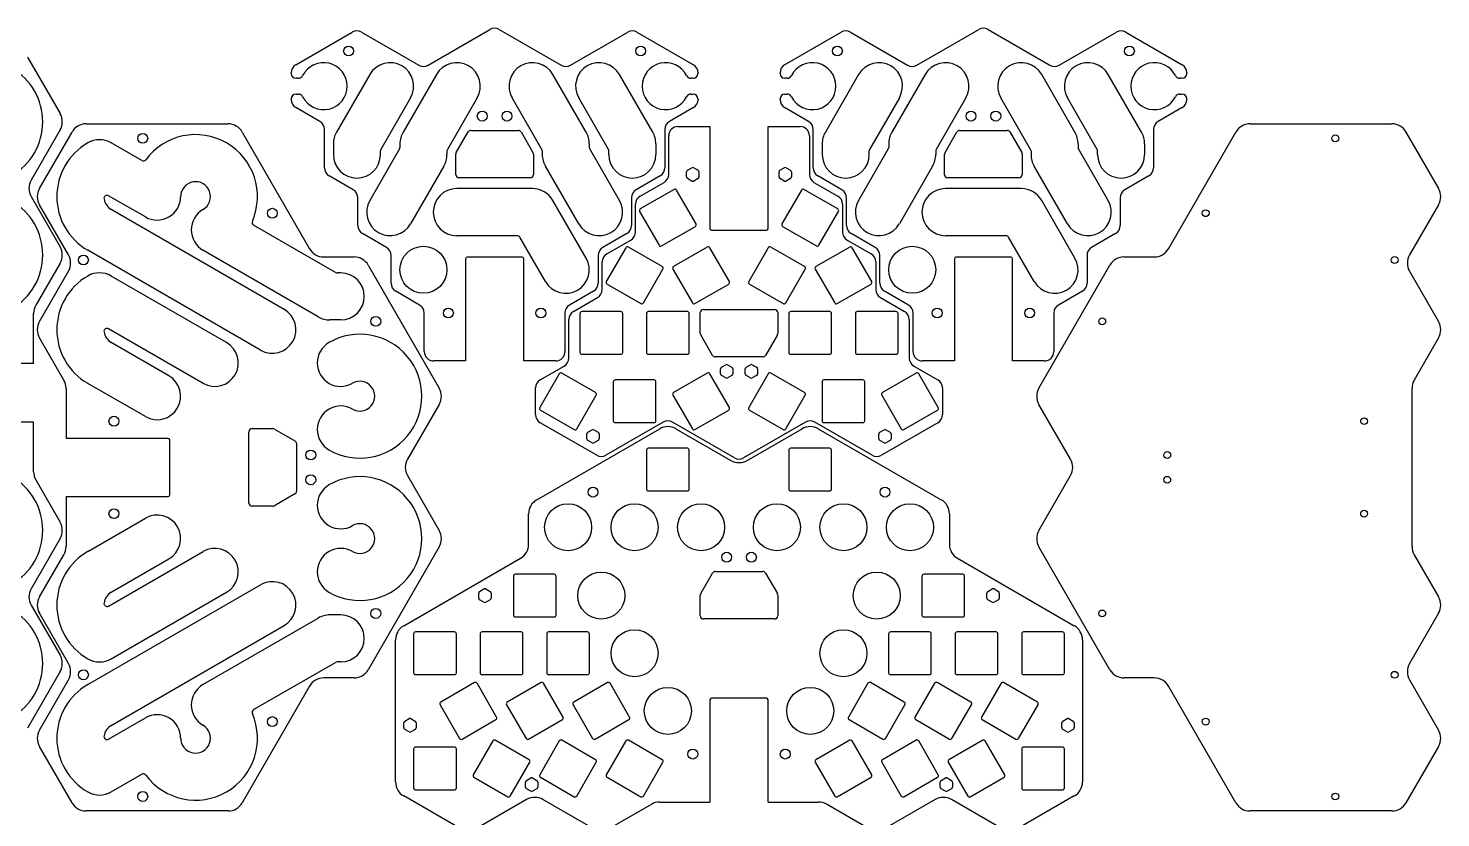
# Model space of a CAD drawing. Header units: millimetres. Extents: x 1 to 900, y -517 to 0.
# Drawn here: x 443.4 to 899.9, y -255.6 to -0.5 of the extents above; entities that cross this region are included whole.
import ezdxf

# ---------------------------------------------------------------- set-up
doc = ezdxf.new("R2010")
doc.units = ezdxf.units.MM

msp = doc.modelspace()

# ---------------------------------------------------------------- linework, layer by layer
for p, q in [((529.86, -12.27), (548.09, -1.74)), ((551.09, -1.74), (569.59, -12.43)), ((572.59, -12.43), (592.59, -0.88)), ((595.59, -0.88), (615.59, -12.43)), ((618.59, -12.43), (637.09, -1.74)), ((640.09, -1.74), (658.32, -12.27)), ((687.82, -12.27), (706.05, -1.74)), ((709.05, -1.74), (727.55, -12.43)), ((730.55, -12.43), (750.55, -0.88)), ((753.55, -0.88), (773.55, -12.43)), ((776.55, -12.43), (795.05, -1.74)), ((798.05, -1.74), (816.28, -12.27)), ((443.15, -9.84), (453.67, -28.07)), ((528.36, -15.08), (528.36, -14.87)), ((530.64, -16.65), (529.93, -16.65)), ((553.76, -15.38), (543.01, -34.01)), ((575.26, -15.38), (564.51, -34.01)), ((623.67, -34.01), (612.92, -15.38)), ((645.17, -34.01), (634.42, -15.38)), ((658.24, -16.65), (657.54, -16.65)), ((659.82, -14.87), (659.82, -15.08)), ((686.32, -15.08), (686.32, -14.87)), ((688.6, -16.65), (687.89, -16.65)), ((711.72, -15.38), (700.97, -34.01)), ((733.22, -15.38), (722.47, -34.01)), ((781.63, -34.01), (770.88, -15.38)), ((803.13, -34.01), (792.38, -15.38)), ((816.2, -16.65), (815.5, -16.65)), ((817.78, -14.87), (817.78, -15.08)), ((529.93, -21.72), (530.64, -21.72)), ((657.54, -21.72), (658.24, -21.72)), ((687.89, -21.72), (688.6, -21.72)), ((815.5, -21.72), (816.2, -21.72)), ((528.36, -23.51), (528.36, -23.3)), ((537.61, -30.58), (529.86, -26.1)), ((566.92, -22.98), (557.32, -39.61)), ((588.42, -22.98), (578.82, -39.61)), ((609.36, -39.61), (599.76, -22.98)), ((630.86, -39.61), (621.26, -22.98)), ((658.32, -26.1), (650.57, -30.58)), ((659.82, -23.3), (659.82, -23.51)), ((686.32, -23.51), (686.32, -23.3)), ((695.57, -30.58), (687.82, -26.1)), ((724.88, -22.98), (715.28, -39.61)), ((746.38, -22.98), (736.78, -39.61)), ((767.32, -39.61), (757.72, -22.98)), ((788.82, -39.61), (779.22, -22.98)), ((816.28, -26.1), (808.53, -30.58)), ((817.78, -23.3), (817.78, -23.51)), ((462.08, -31.36), (507.96, -31.36)), ((838.18, -31.36), (884.06, -31.36)), ((453.67, -33.34), (444.3, -49.57)), ((446.99, -52.23), (457.52, -34)), ((512.53, -34), (534.31, -71.73)), ((539.11, -45.59), (539.11, -33.18)), ((581.7, -40.62), (585.53, -33.99)), ((586.4, -33.49), (601.78, -33.49)), ((602.65, -33.99), (606.48, -40.62)), ((649.07, -33.18), (649.07, -45.59)), ((650.34, -47.68), (650.34, -35.22)), ((653.34, -32.22), (663.68, -32.22)), ((663.68, -32.22), (663.68, -65.24)), ((682.46, -32.22), (692.8, -32.22)), ((682.46, -65.24), (682.46, -32.22)), ((695.8, -35.22), (695.8, -47.68)), ((697.07, -45.59), (697.07, -33.18)), ((739.66, -40.62), (743.49, -33.99)), ((744.36, -33.49), (759.74, -33.49)), ((760.61, -33.99), (764.44, -40.62)), ((807.03, -33.18), (807.03, -45.59)), ((811.83, -71.73), (833.61, -34)), ((888.62, -34), (899.14, -52.23)), ((462.6, -37.53), (462.6, -37.53)), ((480.05, -43.22), (470.2, -37.53)), ((541.99, -37.8), (541.99, -41.28)), ((563.36, -39.47), (553.76, -56.1)), ((557.19, -41.28), (557.19, -40.11)), ((563.49, -37.8), (563.49, -38.97)), ((578.69, -40.11), (578.69, -41.28)), ((609.49, -40.11), (609.49, -41.28)), ((624.69, -37.8), (624.69, -38.97)), ((634.42, -56.1), (624.82, -39.47)), ((630.99, -41.28), (630.99, -40.11)), ((646.19, -37.8), (646.19, -41.28)), ((699.95, -37.8), (699.95, -41.28)), ((721.32, -39.47), (711.72, -56.1)), ((715.15, -41.28), (715.15, -40.11)), ((721.45, -37.8), (721.45, -38.97)), ((736.65, -40.11), (736.65, -41.28)), ((767.45, -40.11), (767.45, -41.28)), ((782.65, -37.8), (782.65, -38.97)), ((792.38, -56.1), (782.78, -39.47)), ((788.95, -41.28), (788.95, -40.11)), ((804.15, -37.8), (804.15, -41.28)), ((577.67, -45.07), (566.92, -63.7)), ((581.57, -47.82), (581.57, -41.12)), ((606.61, -41.12), (606.61, -47.82)), ((621.26, -63.7), (610.51, -45.07)), ((656.43, -46.38), (657.83, -45.57)), ((658.43, -45.57), (659.83, -46.38)), ((686.31, -46.38), (687.71, -45.57)), ((688.31, -45.57), (689.71, -46.38)), ((735.63, -45.07), (724.88, -63.7)), ((739.53, -47.82), (739.53, -41.12)), ((764.57, -41.12), (764.57, -47.82)), ((779.22, -63.7), (768.47, -45.07)), ((548.36, -52.66), (540.61, -48.19)), ((605.61, -48.82), (582.57, -48.82)), ((647.57, -48.19), (639.82, -52.66)), ((656.13, -48.51), (656.13, -46.9)), ((657.83, -49.84), (656.43, -49.03)), ((659.83, -49.03), (658.43, -49.84)), ((660.13, -46.9), (660.13, -48.51)), ((686.01, -48.51), (686.01, -46.9)), ((687.71, -49.84), (686.31, -49.03)), ((689.71, -49.03), (688.31, -49.84)), ((690.01, -46.9), (690.01, -48.51)), ((706.32, -52.66), (698.57, -48.19)), ((763.57, -48.82), (740.53, -48.82)), ((805.53, -48.19), (797.78, -52.66)), ((481.23, -61.45), (469.34, -54.59)), ((606.34, -52.29), (581.83, -52.29)), ((606.34, -52.29), (606.34, -52.29)), ((641.09, -54.75), (648.84, -50.28)), ((652.08, -52.54), (641.16, -58.84)), ((659.2, -63.68), (652.9, -52.76)), ((693.24, -52.76), (686.94, -63.68)), ((704.98, -58.84), (694.06, -52.54)), ((697.3, -50.28), (705.05, -54.75)), ((764.3, -52.29), (739.79, -52.29)), ((764.3, -52.29), (764.3, -52.29)), ((444.3, -54.84), (453.67, -71.07)), ((456.37, -73.73), (446.99, -57.5)), ((526.07, -91.29), (470.2, -59.03)), ((549.86, -64.21), (549.86, -55.26)), ((623.67, -74.72), (612.92, -56.09)), ((638.32, -55.26), (638.32, -64.21)), ((639.59, -66.3), (639.59, -57.35)), ((706.55, -57.35), (706.55, -66.3)), ((707.82, -64.21), (707.82, -55.26)), ((781.63, -74.72), (770.88, -56.09)), ((796.28, -55.26), (796.28, -64.21)), ((899.14, -57.5), (889.77, -73.73)), ((640.94, -59.66), (647.24, -70.58)), ((698.9, -70.58), (705.2, -59.66)), ((542.69, -79.38), (516.21, -64.1)), ((559.11, -71.28), (551.36, -66.81)), ((601.37, -67.49), (581.83, -67.49)), ((610.51, -82.32), (602.24, -67.99)), ((636.82, -66.81), (629.07, -71.28)), ((648.06, -70.79), (658.98, -64.49)), ((664.18, -65.74), (681.96, -65.74)), ((687.16, -64.49), (698.08, -70.79)), ((717.07, -71.28), (709.32, -66.81)), ((759.33, -67.49), (739.79, -67.49)), ((768.47, -82.32), (760.2, -67.99)), ((794.78, -66.81), (787.03, -71.28)), ((462.6, -72.2), (462.6, -72.2)), ((518.47, -104.45), (462.6, -72.2)), ((537.09, -93.7), (499.84, -72.19)), ((636.49, -71.38), (630.19, -82.3)), ((630.34, -73.37), (638.09, -68.9)), ((648.23, -77.46), (637.31, -71.16)), ((662.83, -71.16), (651.91, -77.46)), ((669.95, -82.3), (663.65, -71.38)), ((682.49, -71.38), (676.19, -82.3)), ((694.23, -77.46), (683.31, -71.16)), ((708.83, -71.16), (697.91, -77.46)), ((708.05, -68.9), (715.8, -73.37)), ((715.95, -82.3), (709.65, -71.38)), ((453.67, -76.34), (445.79, -89.98)), ((538.87, -74.36), (548.67, -74.36)), ((553.23, -77), (576.17, -116.73)), ((560.61, -82.83), (560.61, -73.88)), ((584.7, -74.94), (584.7, -107.96)), ((602.98, -74.44), (585.2, -74.44)), ((603.48, -107.96), (603.48, -74.94)), ((627.57, -73.88), (627.57, -82.83)), ((628.84, -84.92), (628.84, -75.97)), ((717.3, -75.97), (717.3, -84.92)), ((718.57, -82.83), (718.57, -73.88)), ((742.66, -74.94), (742.66, -107.96)), ((760.94, -74.44), (743.16, -74.44)), ((761.44, -107.96), (761.44, -74.94)), ((769.97, -116.73), (792.91, -77)), ((785.53, -73.88), (785.53, -82.83)), ((797.47, -74.36), (807.27, -74.36)), ((446.99, -95.23), (456.37, -79)), ((462.6, -80.53), (462.6, -80.53)), ((507.45, -102.04), (470.2, -80.53)), ((544.35, -79.51), (543.19, -79.51)), ((642.15, -89.2), (648.45, -78.28)), ((651.69, -78.28), (657.99, -89.2)), ((688.15, -89.2), (694.45, -78.28)), ((697.69, -78.28), (703.99, -89.2)), ((889.77, -79), (899.14, -95.23)), ((569.86, -89.9), (562.11, -85.43)), ((626.07, -85.43), (618.32, -89.9)), ((630.41, -83.11), (641.33, -89.41)), ((658.81, -89.41), (669.73, -83.11)), ((676.41, -83.11), (687.33, -89.41)), ((704.81, -89.41), (715.73, -83.11)), ((727.82, -89.9), (720.07, -85.43)), ((784.03, -85.43), (776.28, -89.9)), ((619.59, -91.99), (627.34, -87.52)), ((718.8, -87.52), (726.55, -91.99)), ((445.09, -108.82), (445.09, -92.62)), ((544.35, -94.71), (540.88, -94.71)), ((571.36, -104.96), (571.36, -92.5)), ((616.82, -92.5), (616.82, -104.96)), ((618.09, -107), (618.09, -94.59)), ((621.67, -92.61), (621.67, -105.21)), ((634.87, -92.01), (622.27, -92.01)), ((635.47, -105.21), (635.47, -92.61)), ((643.17, -92.61), (643.17, -105.21)), ((656.37, -92.01), (643.77, -92.01)), ((656.97, -105.21), (656.97, -92.61)), ((660.55, -99.06), (660.55, -92.36)), ((661.55, -91.36), (684.59, -91.36)), ((685.59, -92.36), (685.59, -99.06)), ((689.17, -92.61), (689.17, -105.21)), ((702.37, -92.01), (689.77, -92.01)), ((702.97, -105.21), (702.97, -92.61)), ((710.67, -92.61), (710.67, -105.21)), ((723.87, -92.01), (711.27, -92.01)), ((724.47, -105.21), (724.47, -92.61)), ((728.05, -94.59), (728.05, -107)), ((729.32, -104.96), (729.32, -92.5)), ((774.78, -92.5), (774.78, -104.96)), ((499.85, -115.2), (469.34, -97.59)), ((664.51, -106.19), (660.68, -99.56)), ((685.46, -99.56), (681.63, -106.19)), ((454.87, -114.14), (446.99, -100.5)), ((488.83, -112.79), (470.2, -102.03)), ((540.55, -102.03), (540.55, -102.03)), ((899.14, -100.5), (891.27, -114.14)), ((445.09, -108.82), (412.07, -108.82)), ((584.7, -107.96), (574.36, -107.96)), ((613.82, -107.96), (603.48, -107.96)), ((622.27, -105.81), (634.87, -105.81)), ((643.77, -105.81), (656.37, -105.81)), ((680.76, -106.69), (665.38, -106.69)), ((667.37, -109.99), (668.77, -109.19)), ((669.37, -109.19), (670.77, -109.99)), ((675.37, -109.99), (676.77, -109.19)), ((677.37, -109.19), (678.77, -109.99)), ((689.77, -105.81), (702.37, -105.81)), ((711.27, -105.81), (723.87, -105.81)), ((742.66, -107.96), (732.32, -107.96)), ((771.78, -107.96), (761.44, -107.96)), ((614.99, -112.09), (608.69, -123)), ((608.84, -114.08), (616.59, -109.6)), ((626.73, -118.17), (615.81, -111.87)), ((645.62, -114.09), (633.02, -114.09)), ((662.83, -111.87), (651.91, -118.17)), ((669.95, -123), (663.65, -112.09)), ((667.07, -112.13), (667.07, -110.51)), ((668.77, -113.46), (667.37, -112.65)), ((670.77, -112.65), (669.37, -113.46)), ((671.07, -110.51), (671.07, -112.13)), ((675.07, -112.13), (675.07, -110.51)), ((676.77, -113.46), (675.37, -112.65)), ((682.49, -112.09), (676.19, -123)), ((678.77, -112.65), (677.37, -113.46)), ((679.07, -110.51), (679.07, -112.13)), ((694.23, -118.17), (683.31, -111.87)), ((713.12, -114.09), (700.52, -114.09)), ((730.33, -111.87), (719.41, -118.17)), ((729.55, -109.6), (737.3, -114.08)), ((737.45, -123), (731.15, -112.09)), ((455.58, -116.78), (455.58, -132.97)), ((462.6, -115.2), (462.6, -115.2)), ((481.23, -125.95), (462.6, -115.2)), ((607.34, -125.31), (607.34, -116.67)), ((632.42, -114.69), (632.42, -127.29)), ((646.22, -127.29), (646.22, -114.69)), ((699.92, -114.69), (699.92, -127.29)), ((713.72, -127.29), (713.72, -114.69)), ((738.8, -116.67), (738.8, -125.31)), ((890.56, -167.95), (890.56, -116.78)), ((576.17, -122), (565.93, -139.73)), ((620.65, -129.9), (626.95, -118.99)), ((651.69, -118.99), (657.99, -129.9)), ((688.15, -129.9), (694.45, -118.99)), ((719.19, -118.99), (725.49, -129.9)), ((780.21, -139.73), (769.97, -122)), ((412.07, -127.6), (445.09, -127.6)), ((445.09, -143.79), (445.09, -127.6)), ((608.91, -123.82), (619.83, -130.12)), ((648.57, -127.75), (630.07, -138.44)), ((671.57, -139.3), (651.57, -127.75)), ((658.81, -130.12), (669.73, -123.82)), ((694.57, -127.75), (674.57, -139.3)), ((676.41, -123.82), (687.33, -130.12)), ((716.07, -138.44), (697.57, -127.75)), ((726.31, -130.12), (737.23, -123.82)), ((514.71, -153.88), (514.71, -130.84)), ((515.71, -129.84), (522.41, -129.84)), ((522.91, -129.98), (529.55, -133.81)), ((607.7, -152.81), (647.43, -129.88)), ((627.07, -138.44), (608.84, -127.91)), ((623.88, -133.15), (623.88, -131.53)), ((624.18, -131.01), (625.58, -130.2)), ((626.18, -130.2), (627.58, -131.01)), ((627.88, -131.53), (627.88, -133.15)), ((633.02, -127.89), (645.62, -127.89)), ((652.7, -129.88), (670.43, -140.11)), ((675.7, -140.11), (693.43, -129.88)), ((698.7, -129.88), (738.43, -152.81)), ((700.52, -127.89), (713.12, -127.89)), ((718.26, -133.15), (718.26, -131.53)), ((718.56, -131.01), (719.96, -130.2)), ((737.3, -127.91), (719.07, -138.44)), ((720.56, -130.2), (721.96, -131.01)), ((722.26, -131.53), (722.26, -133.15)), ((488.6, -132.97), (455.58, -132.97)), ((489.1, -151.25), (489.1, -133.47)), ((530.05, -134.67), (530.05, -150.05)), ((540.55, -136.7), (540.55, -136.7)), ((625.58, -134.47), (624.18, -133.67)), ((627.58, -133.67), (626.18, -134.47)), ((643.17, -136.78), (643.17, -149.38)), ((656.37, -136.18), (643.77, -136.18)), ((656.97, -149.38), (656.97, -136.78)), ((689.17, -136.78), (689.17, -149.38)), ((702.37, -136.18), (689.77, -136.18)), ((702.97, -149.38), (702.97, -136.78)), ((719.96, -134.47), (718.56, -133.67)), ((721.96, -133.67), (720.56, -134.47)), ((565.93, -145), (576.17, -162.73)), ((769.97, -162.73), (780.21, -145)), ((445.79, -146.43), (453.67, -160.07)), ((540.55, -148.03), (540.55, -148.03)), ((643.77, -149.98), (656.37, -149.98)), ((689.77, -149.98), (702.37, -149.98)), ((455.58, -151.75), (455.58, -167.95)), ((455.58, -151.75), (488.6, -151.75)), ((522.41, -154.88), (515.71, -154.88)), ((529.55, -150.92), (522.91, -154.75)), ((462.6, -169.53), (481.23, -158.78)), ((605.07, -167.17), (605.07, -157.38)), ((741.07, -157.38), (741.07, -167.17)), ((453.67, -165.34), (444.3, -181.57)), ((576.17, -168), (553.23, -207.73)), ((792.91, -207.73), (769.97, -168)), ((446.99, -184.23), (454.87, -170.59)), ((462.6, -169.53), (462.6, -169.53)), ((469.34, -187.14), (499.85, -169.53)), ((470.2, -182.7), (488.83, -171.94)), ((564.7, -193.52), (602.43, -171.73)), ((743.7, -171.73), (781.43, -193.52)), ((891.27, -170.59), (899.14, -184.23)), ((600.17, -177.48), (600.17, -190.08)), ((613.37, -176.88), (600.77, -176.88)), ((613.97, -190.08), (613.97, -177.48)), ((660.68, -183.13), (664.51, -176.5)), ((665.38, -176), (680.76, -176)), ((681.63, -176.5), (685.46, -183.13)), ((732.17, -177.48), (732.17, -190.08)), ((745.37, -176.88), (732.77, -176.88)), ((745.97, -190.08), (745.97, -177.48)), ((462.6, -212.53), (518.47, -180.28)), ((589.24, -182.45), (590.64, -181.64)), ((591.24, -181.64), (592.64, -182.45)), ((753.49, -182.45), (754.89, -181.64)), ((755.49, -181.64), (756.89, -182.45)), ((444.3, -186.84), (453.67, -203.07)), ((470.2, -204.2), (507.45, -182.69)), ((540.55, -182.7), (540.55, -182.7)), ((588.94, -184.59), (588.94, -182.97)), ((590.64, -185.92), (589.24, -185.11)), ((592.64, -185.11), (591.24, -185.92)), ((592.94, -182.97), (592.94, -184.59)), ((660.55, -190.33), (660.55, -183.63)), ((685.59, -183.63), (685.59, -190.33)), ((753.19, -184.59), (753.19, -182.97)), ((754.89, -185.92), (753.49, -185.11)), ((756.89, -185.11), (755.49, -185.92)), ((757.19, -182.97), (757.19, -184.59)), ((456.37, -205.73), (446.99, -189.5)), ((499.84, -212.54), (537.09, -191.03)), ((544.35, -190.01), (540.88, -190.01)), ((600.77, -190.68), (613.37, -190.68)), ((684.59, -191.33), (661.55, -191.33)), ((732.77, -190.68), (745.37, -190.68)), ((899.14, -189.5), (889.77, -205.73)), ((470.2, -225.7), (526.07, -193.44)), ((567.92, -196.1), (567.92, -208.7)), ((581.12, -195.5), (568.52, -195.5)), ((581.72, -208.7), (581.72, -196.1)), ((589.42, -196.1), (589.42, -208.7)), ((602.62, -195.5), (590.02, -195.5)), ((603.22, -208.7), (603.22, -196.1)), ((610.92, -196.1), (610.92, -208.7)), ((624.12, -195.5), (611.52, -195.5)), ((624.72, -208.7), (624.72, -196.1)), ((721.42, -196.1), (721.42, -208.7)), ((734.62, -195.5), (722.02, -195.5)), ((735.22, -208.7), (735.22, -196.1)), ((742.92, -196.1), (742.92, -208.7)), ((756.12, -195.5), (743.52, -195.5)), ((756.72, -208.7), (756.72, -196.1)), ((764.42, -196.1), (764.42, -208.7)), ((777.62, -195.5), (765.02, -195.5)), ((778.22, -208.7), (778.22, -196.1)), ((562.07, -243.96), (562.07, -198.08)), ((784.07, -198.08), (784.07, -243.96)), ((462.6, -204.2), (462.6, -204.2)), ((516.21, -220.63), (542.69, -205.35)), ((544.35, -205.21), (543.19, -205.21)), ((453.67, -208.34), (443.15, -226.57)), ((568.52, -209.3), (581.12, -209.3)), ((590.02, -209.3), (602.62, -209.3)), ((611.52, -209.3), (624.12, -209.3)), ((722.02, -209.3), (734.62, -209.3)), ((743.52, -209.3), (756.12, -209.3)), ((765.02, -209.3), (777.62, -209.3)), ((446.99, -227.23), (456.37, -211)), ((462.6, -212.53), (462.6, -212.53)), ((534.31, -213), (512.53, -250.73)), ((548.67, -210.36), (538.87, -210.36)), ((587.58, -211.9), (576.66, -218.2)), ((594.7, -223.03), (588.4, -212.12)), ((609.08, -211.9), (598.16, -218.2)), ((616.2, -223.03), (609.9, -212.12)), ((630.58, -211.9), (619.66, -218.2)), ((637.7, -223.03), (631.4, -212.12)), ((714.74, -212.12), (708.44, -223.03)), ((726.48, -218.2), (715.56, -211.9)), ((736.24, -212.12), (729.94, -223.03)), ((747.98, -218.2), (737.06, -211.9)), ((757.74, -212.12), (751.44, -223.03)), ((769.48, -218.2), (758.56, -211.9)), ((807.27, -210.36), (797.47, -210.36)), ((833.61, -250.73), (811.83, -213)), ((889.77, -211), (899.14, -227.23)), ((576.44, -219.02), (582.74, -229.93)), ((597.94, -219.02), (604.24, -229.93)), ((619.44, -219.02), (625.74, -229.93)), ((663.68, -217.45), (663.68, -250.47)), ((681.96, -216.95), (664.18, -216.95)), ((682.46, -250.47), (682.46, -217.45)), ((720.4, -229.93), (726.7, -219.02)), ((741.9, -229.93), (748.2, -219.02)), ((763.4, -229.93), (769.7, -219.02)), ((469.34, -230.14), (481.23, -223.28)), ((565.06, -224.35), (566.46, -223.54)), ((567.06, -223.54), (568.46, -224.35)), ((777.68, -224.35), (779.08, -223.54)), ((779.68, -223.54), (781.08, -224.35)), ((564.76, -226.49), (564.76, -224.87)), ((566.46, -227.81), (565.06, -227)), ((568.46, -227), (567.06, -227.81)), ((568.76, -224.87), (568.76, -226.49)), ((583.56, -230.15), (594.48, -223.85)), ((605.06, -230.15), (615.98, -223.85)), ((626.56, -230.15), (637.48, -223.85)), ((708.66, -223.85), (719.58, -230.15)), ((730.16, -223.85), (741.08, -230.15)), ((751.66, -223.85), (762.58, -230.15)), ((777.38, -226.49), (777.38, -224.87)), ((779.08, -227.81), (777.68, -227)), ((781.08, -227), (779.68, -227.81)), ((781.38, -224.87), (781.38, -226.49)), ((457.52, -250.73), (446.99, -232.5)), ((581.12, -232.74), (568.52, -232.74)), ((593.49, -230.74), (587.19, -241.65)), ((605.23, -236.82), (594.31, -230.52)), ((614.99, -230.74), (608.69, -241.65)), ((626.73, -236.82), (615.81, -230.52)), ((636.49, -230.74), (630.19, -241.65)), ((648.23, -236.82), (637.31, -230.52)), ((708.83, -230.52), (697.91, -236.82)), ((715.95, -241.65), (709.65, -230.74)), ((730.33, -230.52), (719.41, -236.82)), ((737.45, -241.65), (731.15, -230.74)), ((751.83, -230.52), (740.91, -236.82)), ((758.95, -241.65), (752.65, -230.74)), ((777.62, -232.74), (765.02, -232.74)), ((899.14, -232.5), (888.62, -250.73)), ((567.92, -233.34), (567.92, -245.94)), ((581.72, -245.94), (581.72, -233.34)), ((764.42, -233.34), (764.42, -245.94)), ((778.22, -245.94), (778.22, -233.34)), ((470.2, -247.2), (480.05, -241.51)), ((599.15, -248.55), (605.45, -237.64)), ((620.65, -248.55), (626.95, -237.64)), ((642.15, -248.55), (648.45, -237.64)), ((697.69, -237.64), (703.99, -248.55)), ((719.19, -237.64), (725.49, -248.55)), ((740.69, -237.64), (746.99, -248.55)), ((587.41, -242.47), (598.33, -248.77)), ((604.07, -245.66), (604.07, -244.04)), ((604.37, -243.52), (605.77, -242.71)), ((605.77, -246.98), (604.37, -246.18)), ((606.37, -242.71), (607.77, -243.52)), ((607.77, -246.18), (606.37, -246.98)), ((608.07, -244.04), (608.07, -245.66)), ((608.91, -242.47), (619.83, -248.77)), ((630.41, -242.47), (641.33, -248.77)), ((704.81, -248.77), (715.73, -242.47)), ((726.31, -248.77), (737.23, -242.47)), ((738.07, -245.66), (738.07, -244.04)), ((738.37, -243.52), (739.77, -242.71)), ((739.77, -246.98), (738.37, -246.18)), ((740.37, -242.71), (741.77, -243.52)), ((741.77, -246.18), (740.37, -246.98)), ((742.07, -244.04), (742.07, -245.66)), ((747.81, -248.77), (758.73, -242.47)), ((462.6, -247.2), (462.6, -247.2)), ((582.93, -259.05), (564.7, -248.52)), ((568.52, -246.54), (581.12, -246.54)), ((604.43, -249.68), (588.2, -259.05)), ((625.93, -259.05), (609.7, -249.68)), ((647.48, -250.47), (663.68, -250.47)), ((682.46, -250.47), (698.66, -250.47)), ((736.43, -249.68), (720.2, -259.05)), ((757.93, -259.05), (741.7, -249.68)), ((781.43, -248.52), (763.2, -259.05)), ((765.02, -246.54), (777.62, -246.54)), ((507.96, -253.36), (462.08, -253.36)), ((644.85, -251.17), (631.2, -259.05)), ((714.93, -259.05), (701.29, -251.17)), ((884.06, -253.36), (838.18, -253.36))]:
    msp.add_line(p, q)
for centre, radius in [((546.9, -7.84), 1.6), ((641.28, -7.84), 1.6), ((704.86, -7.84), 1.6), ((799.24, -7.84), 1.6), ((590.09, -28.86), 1.6), ((598.09, -28.86), 1.6), ((748.05, -28.86), 1.6), ((756.05, -28.86), 1.6), ((480.37, -36.05), 1.6), ((865.77, -36.05), 1.1), ((522.26, -60.24), 1.6), ((823.88, -60.24), 1.1), ((571.09, -78.51), 7.6), ((729.05, -78.51), 7.6), ((461.2, -75.36), 1.6), ((884.94, -75.36), 1.1), ((579.15, -92.48), 1.6), ((609.03, -92.48), 1.6), ((737.11, -92.48), 1.6), ((766.99, -92.48), 1.6), ((555.69, -95.18), 1.6), ((790.45, -95.18), 1.1), ((471.06, -127.43), 1.6), ((875.08, -127.43), 1.1), ((534.68, -138.36), 1.6), ((811.46, -138.36), 1.1), ((534.68, -146.36), 1.6), ((811.46, -146.36), 1.1), ((625.88, -150.35), 1.6), ((720.26, -150.35), 1.6), ((617.82, -161.7), 7.6), ((639.32, -161.7), 7.6), ((660.82, -161.7), 7.6), ((685.32, -161.7), 7.6), ((706.82, -161.7), 7.6), ((728.32, -161.7), 7.6), ((471.06, -157.3), 1.6), ((875.08, -157.3), 1.1), ((669.07, -171.37), 1.6), ((677.07, -171.37), 1.6), ((628.57, -183.78), 7.6), ((717.57, -183.78), 7.6), ((555.69, -189.55), 1.6), ((790.45, -189.55), 1.1), ((639.32, -202.4), 7.6), ((706.82, -202.4), 7.6), ((461.2, -209.36), 1.6), ((884.94, -209.36), 1.1), ((650.07, -221.02), 7.6), ((696.07, -221.02), 7.6), ((522.26, -224.49), 1.6), ((823.88, -224.49), 1.1), ((658.13, -234.99), 1.6), ((688.01, -234.99), 1.6), ((480.37, -248.68), 1.6), ((865.77, -248.68), 1.1)]:
    msp.add_circle(centre, radius)
for centre, radius, start, end in [((549.59, -4.34), 3, 59.9994, 120.0006), ((594.09, -3.48), 3, 59.9994, 120.0006), ((638.59, -4.34), 3, 59.9994, 120.0006), ((707.55, -4.34), 3, 59.9994, 120.0006), ((752.05, -3.48), 3, 59.9994, 120.0006), ((796.55, -4.34), 3, 59.9994, 120.0006), ((428.06, -30.71), 20.01, 299.9994, 60.0006), ((531.36, -14.87), 3, 120.0006, 180), ((538.84, -19.19), 7.6, 206.601, 153.399), ((560.34, -19.19), 7.6, 330.0377, 149.9623), ((571.09, -9.83), 3, 239.9994, 300.0006), ((581.84, -19.19), 7.6, 330.0377, 149.9623), ((606.34, -19.19), 7.6, 30.0377, 209.9623), ((617.09, -9.83), 3, 239.9994, 300.0006), ((627.84, -19.19), 7.6, 30.0377, 209.9623), ((649.34, -19.19), 7.6, 26.601, 333.399), ((656.82, -14.87), 3, 0, 59.9994), ((689.32, -14.87), 3, 120.0006, 180), ((696.8, -19.19), 7.6, 206.601, 153.399), ((718.3, -19.19), 7.6, 330.0377, 149.9623), ((729.05, -9.83), 3, 239.9994, 300.0006), ((739.8, -19.19), 7.6, 330.0377, 149.9623), ((764.3, -19.19), 7.6, 30.0377, 209.9623), ((775.05, -9.83), 3, 239.9994, 300.0006), ((785.8, -19.19), 7.6, 30.0377, 209.9623), ((807.3, -19.19), 7.6, 26.601, 333.399), ((814.78, -14.87), 3, 0, 59.9994), ((529.93, -15.08), 1.57, 180, 270), ((530.64, -15.08), 1.57, 270, 333.399), ((657.54, -15.08), 1.57, 206.601, 270), ((658.24, -15.08), 1.57, 270, 0), ((687.89, -15.08), 1.57, 180, 270), ((688.6, -15.08), 1.57, 270, 333.399), ((815.5, -15.08), 1.57, 206.601, 270), ((816.2, -15.08), 1.57, 270, 0), ((529.93, -23.3), 1.57, 90, 180), ((530.64, -23.3), 1.57, 26.601, 90), ((657.54, -23.3), 1.57, 90, 153.399), ((658.24, -23.3), 1.57, 0, 90), ((687.89, -23.3), 1.57, 90, 180), ((688.6, -23.3), 1.57, 26.601, 90), ((815.5, -23.3), 1.57, 90, 153.399), ((816.2, -23.3), 1.57, 0, 90), ((531.36, -23.51), 3, 180, 239.9994), ((656.82, -23.51), 3, 300.0006, 0), ((689.32, -23.51), 3, 180, 239.9994), ((814.78, -23.51), 3, 300.0006, 0), ((449.11, -30.71), 5.27, 329.9994, 30.0005), ((462.08, -36.63), 5.27, 90, 149.9995), ((507.96, -36.63), 5.27, 30.0006, 90), ((536.11, -33.18), 3, 0, 59.9994), ((652.07, -33.18), 3, 120.0006, 180), ((694.07, -33.18), 3, 0, 59.9994), ((810.03, -33.18), 3, 120.0006, 180), ((838.18, -36.63), 5.27, 90, 149.9994), ((884.06, -36.63), 5.27, 30.0005, 90), ((466.4, -44.11), 7.6, 60.0377, 119.9989), ((497.44, -54.86), 20.01, 336.5412, 143.4604), ((549.59, -37.81), 7.6, 150.0377, 179.964), ((571.09, -37.81), 7.6, 150.0377, 179.964), ((586.4, -34.49), 1, 90, 150), ((601.78, -34.49), 1, 30, 90), ((617.09, -37.81), 7.6, 0.036, 29.9623), ((638.59, -37.81), 7.6, 0.036, 29.9623), ((653.34, -35.22), 3, 90, 180), ((692.8, -35.22), 3, 0, 90), ((707.55, -37.81), 7.6, 150.0377, 179.964), ((729.05, -37.81), 7.6, 150.0377, 179.964), ((744.36, -34.49), 1, 90, 150), ((759.74, -34.49), 1, 30, 90), ((775.05, -37.81), 7.6, 0.036, 29.9623), ((796.55, -37.81), 7.6, 0.036, 29.9623), ((472.61, -54.86), 20.01, 119.9994, 240.0006), ((558.19, -40.11), 1, 150, 180), ((562.49, -38.97), 1, 330, 0), ((579.69, -40.11), 1, 150, 180), ((582.57, -41.12), 1, 150, 180), ((605.61, -41.12), 1, 0, 30), ((608.49, -40.11), 1, 0, 30), ((625.69, -38.97), 1, 180, 210), ((629.99, -40.11), 1, 0, 30), ((716.15, -40.11), 1, 150, 180), ((720.45, -38.97), 1, 330, 0), ((737.65, -40.11), 1, 150, 180), ((740.53, -41.12), 1, 150, 180), ((763.57, -41.12), 1, 0, 30), ((766.45, -40.11), 1, 0, 30), ((783.65, -38.97), 1, 180, 210), ((787.95, -40.11), 1, 0, 30), ((480.55, -42.35), 1, 240, 323.4604), ((542.11, -45.59), 3, 180, 239.9994), ((549.59, -41.27), 7.6, 180.0377, 359.9623), ((571.09, -41.27), 7.6, 330.0377, 359.964), ((617.09, -41.27), 7.6, 180.036, 209.9623), ((638.59, -41.27), 7.6, 180.0377, 359.9623), ((646.07, -45.59), 3, 300.0006, 0), ((658.13, -46.09), 0.6, 59.9936, 120.0064), ((688.01, -46.09), 0.6, 59.9936, 120.0064), ((700.07, -45.59), 3, 180, 239.9994), ((707.55, -41.27), 7.6, 180.0377, 359.9623), ((729.05, -41.27), 7.6, 330.0377, 359.964), ((775.05, -41.27), 7.6, 180.036, 209.9623), ((796.55, -41.27), 7.6, 180.0377, 359.9623), ((804.03, -45.59), 3, 300.0006, 0), ((448.86, -52.21), 5.27, 149.9994, 210.0006), ((497.44, -54.86), 4.81, 300.0006, 179.9994), ((582.57, -47.82), 1, 180, 270), ((605.61, -47.82), 1, 270, 0), ((647.34, -47.68), 3, 300.0006, 0), ((656.73, -46.9), 0.6, 120.0064, 180), ((656.73, -48.51), 0.6, 180, 239.9936), ((658.13, -49.32), 0.6, 239.9936, 300.0064), ((659.53, -46.9), 0.6, 0, 59.9936), ((659.53, -48.51), 0.6, 300.0064, 0), ((686.61, -46.9), 0.6, 120.0064, 180), ((686.61, -48.51), 0.6, 180, 239.9936), ((688.01, -49.32), 0.6, 239.9936, 300.0064), ((689.41, -46.9), 0.6, 0, 59.9936), ((689.41, -48.51), 0.6, 300.0064, 0), ((698.8, -47.68), 3, 180, 239.9994), ((740.53, -47.82), 1, 180, 270), ((763.57, -47.82), 1, 270, 0), ((451.56, -54.86), 5.27, 149.9995, 210.0006), ((468.84, -55.45), 1, 60, 188.8771), ((546.86, -55.26), 3, 0, 59.9994), ((581.84, -59.89), 7.6, 90.0377, 269.9623), ((606.34, -59.89), 7.6, 30.0377, 89.9623), ((641.32, -55.26), 3, 120.0006, 180), ((642.59, -57.35), 3, 120.0006, 180), ((652.38, -53.06), 0.6, 30, 120), ((693.76, -53.06), 0.6, 60, 150), ((703.55, -57.35), 3, 0, 59.9994), ((704.82, -55.26), 3, 0, 59.9994), ((739.8, -59.89), 7.6, 90.0377, 269.9623), ((764.3, -59.89), 7.6, 30.0377, 89.9623), ((799.28, -55.26), 3, 120.0006, 180), ((894.58, -54.86), 5.27, 329.9994, 30.0005), ((428.06, -73.71), 20.01, 299.9994, 60.0006), ((472.61, -54.86), 4.81, 188.8771, 239.3138), ((466.4, -65.61), 7.6, 60.0377, 60.438), ((485.02, -54.86), 7.6, 240.0377, 0.0004), ((503.64, -65.61), 7.6, 120.0036, 239.9623), ((560.34, -59.89), 7.6, 150.0377, 329.9623), ((627.84, -59.89), 7.6, 210.0377, 29.9623), ((641.46, -59.36), 0.6, 120, 210), ((704.68, -59.36), 0.6, 330, 60), ((718.3, -59.89), 7.6, 150.0377, 329.9623), ((785.8, -59.89), 7.6, 210.0377, 29.9623), ((516.71, -63.23), 1, 156.5412, 240), ((658.68, -63.98), 0.6, 300, 30), ((687.46, -63.98), 0.6, 150, 240), ((552.86, -64.21), 3, 180, 239.9994), ((601.37, -68.49), 1, 30, 90), ((635.32, -64.21), 3, 300.0006, 0), ((636.59, -66.3), 3, 300.0006, 0), ((664.18, -65.24), 0.5, 180, 270), ((681.96, -65.24), 0.5, 270, 0), ((709.55, -66.3), 3, 180, 239.9994), ((710.82, -64.21), 3, 180, 239.9994), ((759.33, -68.49), 1, 30, 90), ((793.28, -64.21), 3, 300.0006, 0), ((449.11, -73.71), 5.27, 329.9994, 30.0006), ((538.87, -69.09), 5.27, 210.0006, 270), ((557.61, -73.88), 3, 0, 59.9994), ((630.57, -73.88), 3, 120.0006, 180), ((637.01, -71.68), 0.6, 60, 150), ((647.76, -70.28), 0.6, 210, 300), ((663.13, -71.68), 0.6, 30, 120), ((683.01, -71.68), 0.6, 60, 150), ((698.38, -70.28), 0.6, 240, 330), ((709.13, -71.68), 0.6, 30, 120), ((715.57, -73.88), 3, 0, 59.9994), ((788.53, -73.88), 3, 120.0006, 180), ((807.27, -69.09), 5.27, 270, 329.9994), ((451.8, -76.36), 5.27, 329.9994, 30.0006), ((548.67, -79.63), 5.27, 30.0006, 90), ((585.2, -74.94), 0.5, 90, 180), ((602.98, -74.94), 0.5, 0, 90), ((617.09, -78.51), 7.6, 210.0377, 29.9623), ((631.84, -75.97), 3, 120.0006, 180), ((647.93, -77.98), 0.6, 330, 60), ((652.21, -77.98), 0.6, 120, 210), ((693.93, -77.98), 0.6, 330, 60), ((698.21, -77.98), 0.6, 120, 210), ((714.3, -75.97), 3, 0, 59.9994), ((743.16, -74.94), 0.5, 90, 180), ((760.94, -74.94), 0.5, 0, 90), ((775.05, -78.51), 7.6, 210.0377, 29.9623), ((797.47, -79.63), 5.27, 90, 149.9994), ((894.34, -76.36), 5.27, 149.9994, 210.0006), ((472.61, -97.86), 20.01, 119.9994, 240.0006), ((466.4, -87.11), 7.6, 60.0377, 120.0004), ((543.19, -78.51), 1, 240, 270), ((544.35, -87.11), 7.6, 270.0377, 89.9623), ((563.61, -82.83), 3, 180, 239.9994), ((624.57, -82.83), 3, 300.0006, 0), ((625.84, -84.92), 3, 300.0006, 0), ((630.71, -82.6), 0.6, 150, 240), ((669.43, -82.6), 0.6, 300, 30), ((676.71, -82.6), 0.6, 150, 240), ((715.43, -82.6), 0.6, 300, 30), ((720.3, -84.92), 3, 180, 239.9994), ((721.57, -82.83), 3, 180, 239.9994), ((782.53, -82.83), 3, 300.0006, 0), ((450.36, -92.62), 5.27, 149.9994, 180), ((522.26, -97.86), 7.6, 240.0377, 59.9623), ((568.36, -92.5), 3, 0, 59.9994), ((619.82, -92.5), 3, 120.0006, 180), ((641.63, -88.9), 0.6, 240, 330), ((658.51, -88.9), 0.6, 210, 300), ((687.63, -88.9), 0.6, 240, 330), ((704.51, -88.9), 0.6, 210, 300), ((726.32, -92.5), 3, 0, 59.9994), ((777.78, -92.5), 3, 120.0006, 180), ((451.56, -97.86), 5.27, 149.9994, 210.0006), ((540.88, -87.11), 7.6, 240.0377, 269.9657), ((621.09, -94.59), 3, 120.0006, 180), ((622.27, -92.61), 0.6, 90, 180), ((634.87, -92.61), 0.6, 0, 90), ((643.77, -92.61), 0.6, 90, 180), ((656.37, -92.61), 0.6, 0, 90), ((661.55, -92.36), 1, 90, 180), ((684.59, -92.36), 1, 0, 90), ((689.77, -92.61), 0.6, 90, 180), ((702.37, -92.61), 0.6, 0, 90), ((711.27, -92.61), 0.6, 90, 180), ((723.87, -92.61), 0.6, 0, 90), ((725.05, -94.59), 3, 0, 59.9994), ((894.58, -97.86), 5.27, 329.9994, 30.0006), ((468.84, -98.45), 1, 60, 188.8749), ((472.61, -97.86), 4.81, 188.8749, 239.4672), ((550.55, -119.36), 20.01, 240.0006, 119.9994), ((661.55, -99.06), 1, 180, 210), ((684.59, -99.06), 1, 330, 0), ((466.4, -108.61), 7.6, 60.0377, 60.3379), ((503.64, -108.61), 7.6, 240.0377, 59.9623), ((544.35, -108.61), 7.6, 119.9974, 300.2763), ((574.36, -104.96), 3, 180, 270), ((613.82, -104.96), 3, 270, 0), ((732.32, -104.96), 3, 180, 270), ((771.78, -104.96), 3, 270, 0), ((615.09, -107), 3, 300.0006, 0), ((622.27, -105.21), 0.6, 180, 270), ((634.87, -105.21), 0.6, 270, 0), ((643.77, -105.21), 0.6, 180, 270), ((656.37, -105.21), 0.6, 270, 0), ((665.38, -105.69), 1, 210, 270), ((669.07, -109.71), 0.6, 59.9936, 120.0064), ((677.07, -109.71), 0.6, 59.9936, 120.0064), ((680.76, -105.69), 1, 270, 330), ((689.77, -105.21), 0.6, 180, 270), ((702.37, -105.21), 0.6, 270, 0), ((711.27, -105.21), 0.6, 180, 270), ((723.87, -105.21), 0.6, 270, 0), ((731.05, -107), 3, 180, 239.9994), ((485.02, -119.36), 7.6, 240.0377, 59.9623), ((610.34, -116.67), 3, 120.0006, 180), ((615.51, -112.39), 0.6, 60, 150), ((633.02, -114.69), 0.6, 90, 180), ((645.62, -114.69), 0.6, 0, 90), ((663.13, -112.39), 0.6, 30, 120), ((667.67, -110.51), 0.6, 120.0064, 180), ((667.67, -112.13), 0.6, 180, 239.9936), ((669.07, -112.94), 0.6, 239.9936, 300.0064), ((670.47, -110.51), 0.6, 0, 59.9936), ((670.47, -112.13), 0.6, 300.0064, 0), ((675.67, -110.51), 0.6, 120.0064, 180), ((675.67, -112.13), 0.6, 180, 239.9936), ((677.07, -112.94), 0.6, 239.9936, 300.0064), ((678.47, -110.51), 0.6, 0, 59.9936), ((678.47, -112.13), 0.6, 300.0064, 0), ((683.01, -112.39), 0.6, 60, 150), ((700.52, -114.69), 0.6, 90, 180), ((713.12, -114.69), 0.6, 0, 90), ((730.63, -112.39), 0.6, 30, 120), ((735.8, -116.67), 3, 0, 59.9994), ((450.31, -116.78), 5.27, 0, 30.0006), ((550.55, -119.36), 4.81, 240.4347, 119.5653), ((571.6, -119.36), 5.27, 329.9994, 30.0006), ((626.43, -118.69), 0.6, 330, 60), ((652.21, -118.69), 0.6, 120, 210), ((693.93, -118.69), 0.6, 330, 60), ((719.71, -118.69), 0.6, 120, 210), ((774.54, -119.36), 5.27, 149.9994, 210.0006), ((895.83, -116.78), 5.27, 149.9994, 180), ((544.35, -130.11), 7.6, 59.7237, 240.0026), ((609.21, -123.3), 0.6, 150, 240), ((669.43, -123.3), 0.6, 300, 30), ((676.71, -123.3), 0.6, 150, 240), ((736.93, -123.3), 0.6, 300, 30), ((610.34, -125.31), 3, 180, 239.9994), ((633.02, -127.29), 0.6, 180, 270), ((645.62, -127.29), 0.6, 270, 0), ((650.07, -130.35), 3, 59.9994, 120.0006), ((696.07, -130.35), 3, 59.9994, 120.0006), ((700.52, -127.29), 0.6, 180, 270), ((713.12, -127.29), 0.6, 270, 0), ((735.8, -125.31), 3, 300.0006, 0), ((515.71, -130.84), 1, 90, 180), ((522.41, -130.84), 1, 60, 90), ((620.13, -129.6), 0.6, 240, 330), ((624.48, -131.53), 0.6, 120.0064, 180), ((625.88, -130.72), 0.6, 59.9936, 120.0064), ((627.28, -131.53), 0.6, 0, 59.9936), ((650.07, -134.44), 5.27, 59.9994, 120.0006), ((658.51, -129.6), 0.6, 210, 300), ((687.63, -129.6), 0.6, 240, 330), ((696.07, -134.44), 5.27, 59.9994, 120.0006), ((718.86, -131.53), 0.6, 120.0064, 180), ((720.26, -130.72), 0.6, 59.9936, 120.0064), ((721.66, -131.53), 0.6, 0, 59.9936), ((726.01, -129.6), 0.6, 210, 300), ((488.6, -133.47), 0.5, 0, 90), ((529.05, -134.67), 1, 0, 60), ((624.48, -133.15), 0.6, 180, 239.9936), ((625.88, -133.95), 0.6, 239.9936, 300.0064), ((627.28, -133.15), 0.6, 300.0064, 0), ((643.77, -136.78), 0.6, 90, 180), ((656.37, -136.78), 0.6, 0, 90), ((689.77, -136.78), 0.6, 90, 180), ((702.37, -136.78), 0.6, 0, 90), ((718.86, -133.15), 0.6, 180, 239.9936), ((720.26, -133.95), 0.6, 239.9936, 300.0064), ((721.66, -133.15), 0.6, 300.0064, 0), ((570.5, -142.36), 5.27, 149.9994, 210.0006), ((628.57, -135.84), 3, 239.9994, 300.0006), ((673.07, -135.55), 5.27, 239.9994, 300.0006), ((673.07, -136.7), 3, 239.9994, 300.0006), ((717.57, -135.84), 3, 239.9994, 300.0006), ((775.64, -142.36), 5.27, 329.9994, 30.0006), ((428.06, -162.71), 20.01, 299.9994, 60.0006), ((450.36, -143.79), 5.27, 180, 210.0006), ((550.55, -165.36), 20.01, 240.0006, 119.9994), ((529.05, -150.05), 1, 300, 0), ((544.35, -154.61), 7.6, 119.9974, 300.2763), ((643.77, -149.38), 0.6, 180, 270), ((656.37, -149.38), 0.6, 270, 0), ((689.77, -149.38), 0.6, 180, 270), ((702.37, -149.38), 0.6, 270, 0), ((488.6, -151.25), 0.5, 270, 0), ((515.71, -153.88), 1, 180, 270), ((522.41, -153.88), 1, 270, 300), ((610.34, -157.38), 5.27, 120.0006, 180), ((735.8, -157.38), 5.27, 0, 59.9994), ((485.02, -165.36), 7.6, 300.0377, 119.9623), ((449.11, -162.71), 5.27, 329.9994, 30.0006), ((550.55, -165.36), 4.81, 240.4347, 119.5653), ((571.6, -165.36), 5.27, 329.9994, 30.0006), ((774.54, -165.36), 5.27, 149.9994, 210.0006), ((450.31, -167.95), 5.27, 329.9994, 0), ((503.64, -176.11), 7.6, 300.0377, 119.9623), ((544.35, -176.11), 7.6, 59.7237, 240.0026), ((599.8, -167.17), 5.27, 300.0006, 0), ((746.34, -167.17), 5.27, 180, 239.9994), ((895.83, -167.95), 5.27, 180, 210.0006), ((472.61, -186.86), 20.01, 119.9994, 240.0006), ((600.77, -177.48), 0.6, 90, 180), ((613.37, -177.48), 0.6, 0, 90), ((665.38, -177), 1, 90, 150), ((680.76, -177), 1, 30, 90), ((732.77, -177.48), 0.6, 90, 180), ((745.37, -177.48), 0.6, 0, 90), ((448.86, -184.21), 5.27, 149.9994, 210.0006), ((522.26, -186.86), 7.6, 300.0377, 119.9623), ((589.54, -182.97), 0.6, 120.0064, 180), ((590.94, -182.16), 0.6, 59.9936, 120.0064), ((592.34, -182.97), 0.6, 0, 59.9936), ((753.79, -182.97), 0.6, 120.0064, 180), ((755.19, -182.16), 0.6, 59.9936, 120.0064), ((756.59, -182.97), 0.6, 0, 59.9936), ((451.56, -186.86), 5.27, 149.9994, 210.0006), ((468.84, -186.28), 1, 171.1251, 300), ((472.61, -186.86), 4.81, 120.5328, 171.1251), ((466.4, -176.11), 7.6, 299.6621, 299.9623), ((589.54, -184.59), 0.6, 180, 239.9936), ((590.94, -185.4), 0.6, 239.9936, 300.0064), ((592.34, -184.59), 0.6, 300.0064, 0), ((661.55, -183.63), 1, 150, 180), ((684.59, -183.63), 1, 0, 30), ((753.79, -184.59), 0.6, 180, 239.9936), ((755.19, -185.4), 0.6, 239.9936, 300.0064), ((756.59, -184.59), 0.6, 300.0064, 0), ((894.58, -186.86), 5.27, 329.9994, 30.0006), ((428.06, -205.71), 20.01, 299.9994, 60.0006), ((540.88, -197.61), 7.6, 90.0343, 119.9623), ((544.35, -197.61), 7.6, 270.0377, 89.9623), ((600.77, -190.08), 0.6, 180, 270), ((613.37, -190.08), 0.6, 270, 0), ((661.55, -190.33), 1, 180, 270), ((684.59, -190.33), 1, 270, 0), ((732.77, -190.08), 0.6, 180, 270), ((745.37, -190.08), 0.6, 270, 0), ((567.34, -198.08), 5.27, 120.0006, 180), ((568.52, -196.1), 0.6, 90, 180), ((581.12, -196.1), 0.6, 0, 90), ((590.02, -196.1), 0.6, 90, 180), ((602.62, -196.1), 0.6, 0, 90), ((611.52, -196.1), 0.6, 90, 180), ((624.12, -196.1), 0.6, 0, 90), ((722.02, -196.1), 0.6, 90, 180), ((734.62, -196.1), 0.6, 0, 90), ((743.52, -196.1), 0.6, 90, 180), ((756.12, -196.1), 0.6, 0, 90), ((765.02, -196.1), 0.6, 90, 180), ((777.62, -196.1), 0.6, 0, 90), ((778.8, -198.08), 5.27, 0, 59.9994), ((449.11, -205.71), 5.27, 329.9995, 30.0006), ((466.4, -197.61), 7.6, 239.9996, 299.9623), ((543.19, -206.21), 1, 90, 120), ((451.8, -208.36), 5.27, 329.9994, 30.0006), ((548.67, -205.09), 5.27, 270, 329.9994), ((568.52, -208.7), 0.6, 180, 270), ((581.12, -208.7), 0.6, 270, 0), ((590.02, -208.7), 0.6, 180, 270), ((602.62, -208.7), 0.6, 270, 0), ((611.52, -208.7), 0.6, 180, 270), ((624.12, -208.7), 0.6, 270, 0), ((722.02, -208.7), 0.6, 180, 270), ((734.62, -208.7), 0.6, 270, 0), ((743.52, -208.7), 0.6, 180, 270), ((756.12, -208.7), 0.6, 270, 0), ((765.02, -208.7), 0.6, 180, 270), ((777.62, -208.7), 0.6, 270, 0), ((797.47, -205.09), 5.27, 210.0006, 270), ((894.34, -208.36), 5.27, 149.9994, 210.0006), ((472.61, -229.86), 20.01, 119.9994, 240.0006), ((503.64, -219.11), 7.6, 120.0377, 239.9964), ((538.87, -215.63), 5.27, 90, 149.9994), ((587.88, -212.42), 0.6, 30, 120), ((609.38, -212.42), 0.6, 30, 120), ((630.88, -212.42), 0.6, 30, 120), ((715.26, -212.42), 0.6, 60, 150), ((736.76, -212.42), 0.6, 60, 150), ((758.26, -212.42), 0.6, 60, 150), ((807.27, -215.63), 5.27, 30.0006, 90), ((576.96, -218.72), 0.6, 120, 210), ((598.46, -218.72), 0.6, 120, 210), ((619.96, -218.72), 0.6, 120, 210), ((664.18, -217.45), 0.5, 90, 180), ((681.96, -217.45), 0.5, 0, 90), ((726.18, -218.72), 0.6, 330, 60), ((747.68, -218.72), 0.6, 330, 60), ((769.18, -218.72), 0.6, 330, 60), ((485.02, -229.86), 7.6, 359.9996, 119.9623), ((497.44, -229.86), 20.01, 216.5396, 23.4588), ((516.71, -221.5), 1, 120, 203.4588), ((566.76, -224.06), 0.6, 59.9936, 120.0064), ((594.18, -223.33), 0.6, 300, 30), ((615.68, -223.33), 0.6, 300, 30), ((637.18, -223.33), 0.6, 300, 30), ((708.96, -223.33), 0.6, 150, 240), ((730.46, -223.33), 0.6, 150, 240), ((751.96, -223.33), 0.6, 150, 240), ((779.38, -224.06), 0.6, 59.9936, 120.0064), ((451.56, -229.86), 5.27, 149.9994, 210.0005), ((472.61, -229.86), 4.81, 120.6862, 171.1229), ((466.4, -219.11), 7.6, 299.562, 299.9623), ((497.44, -229.86), 4.81, 180.0006, 59.9994), ((565.36, -224.87), 0.6, 120.0064, 180), ((565.36, -226.49), 0.6, 180, 239.9936), ((566.76, -227.29), 0.6, 239.9936, 300.0064), ((568.16, -224.87), 0.6, 0, 59.9936), ((568.16, -226.49), 0.6, 300.0064, 0), ((777.98, -224.87), 0.6, 120.0064, 180), ((777.98, -226.49), 0.6, 180, 239.9936), ((779.38, -227.29), 0.6, 239.9936, 300.0064), ((780.78, -224.87), 0.6, 0, 59.9936), ((780.78, -226.49), 0.6, 300.0064, 0), ((894.58, -229.86), 5.27, 329.9995, 30.0006), ((468.84, -229.28), 1, 171.1229, 300), ((568.52, -233.34), 0.6, 90, 180), ((581.12, -233.34), 0.6, 0, 90), ((583.26, -229.63), 0.6, 210, 300), ((594.01, -231.04), 0.6, 60, 150), ((604.76, -229.63), 0.6, 210, 300), ((615.51, -231.04), 0.6, 60, 150), ((626.26, -229.63), 0.6, 210, 300), ((637.01, -231.04), 0.6, 60, 150), ((709.13, -231.04), 0.6, 30, 120), ((719.88, -229.63), 0.6, 240, 330), ((730.63, -231.04), 0.6, 30, 120), ((741.38, -229.63), 0.6, 240, 330), ((752.13, -231.04), 0.6, 30, 120), ((762.88, -229.63), 0.6, 240, 330), ((765.02, -233.34), 0.6, 90, 180), ((777.62, -233.34), 0.6, 0, 90), ((604.93, -237.34), 0.6, 330, 60), ((626.43, -237.34), 0.6, 330, 60), ((647.93, -237.34), 0.6, 330, 60), ((698.21, -237.34), 0.6, 120, 210), ((719.71, -237.34), 0.6, 120, 210), ((741.21, -237.34), 0.6, 120, 210), ((480.55, -242.38), 1, 36.5396, 120), ((587.71, -241.95), 0.6, 150, 240), ((609.21, -241.95), 0.6, 150, 240), ((630.71, -241.95), 0.6, 150, 240), ((715.43, -241.95), 0.6, 300, 30), ((736.93, -241.95), 0.6, 300, 30), ((758.43, -241.95), 0.6, 300, 30), ((567.34, -243.96), 5.27, 180, 239.9995), ((568.52, -245.94), 0.6, 180, 270), ((581.12, -245.94), 0.6, 270, 0), ((604.67, -244.04), 0.6, 120.0064, 180), ((604.67, -245.66), 0.6, 180, 239.9936), ((606.07, -243.23), 0.6, 59.9936, 120.0064), ((607.47, -244.04), 0.6, 0, 59.9936), ((607.47, -245.66), 0.6, 300.0064, 0), ((738.67, -244.04), 0.6, 120.0064, 180), ((738.67, -245.66), 0.6, 180, 239.9936), ((740.07, -243.23), 0.6, 59.9936, 120.0064), ((741.47, -244.04), 0.6, 0, 59.9936), ((741.47, -245.66), 0.6, 300.0064, 0), ((765.02, -245.94), 0.6, 180, 270), ((777.62, -245.94), 0.6, 270, 0), ((778.8, -243.96), 5.27, 300.0005, 0), ((462.08, -248.09), 5.27, 210.0005, 270), ((466.4, -240.61), 7.6, 240.0011, 299.9623), ((507.96, -248.09), 5.27, 270, 329.9994), ((598.63, -248.25), 0.6, 240, 330), ((607.07, -254.24), 5.27, 59.9994, 120.0006), ((606.07, -246.47), 0.6, 239.9936, 300.0064), ((620.13, -248.25), 0.6, 240, 330), ((641.63, -248.25), 0.6, 240, 330), ((647.48, -255.74), 5.27, 90, 120.0006), ((698.66, -255.74), 5.27, 59.9994, 90), ((704.51, -248.25), 0.6, 210, 300), ((726.01, -248.25), 0.6, 210, 300), ((739.07, -254.24), 5.27, 59.9994, 120.0006), ((740.07, -246.47), 0.6, 239.9936, 300.0064), ((747.51, -248.25), 0.6, 210, 300), ((838.18, -248.09), 5.27, 210.0006, 270), ((884.06, -248.09), 5.27, 270, 329.9995)]:
    msp.add_arc(centre, radius, start, end)

doc.saveas('drawing.dxf')
